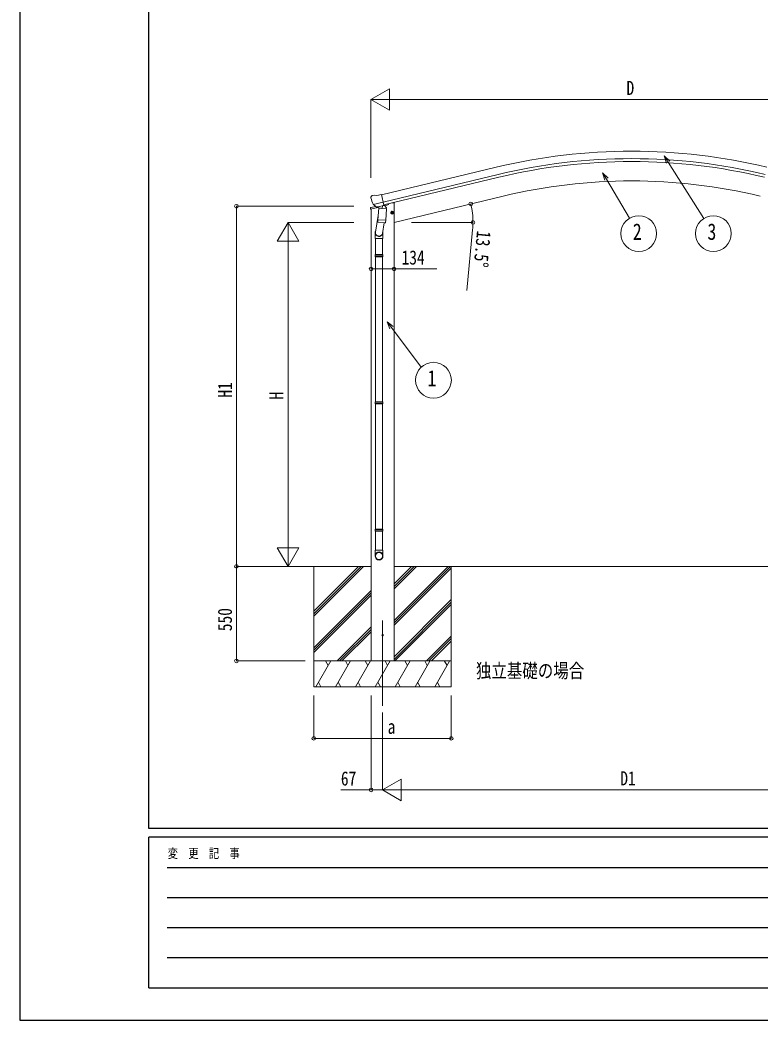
# Model space of a CAD drawing. Units: millimetres, scale not verified. Extents: x -10512 to 10512, y -7425 to 7425.
# Drawn here: x -10512 to -6206, y -7425 to -1611 of the extents above; entities that cross this region are included whole.
import ezdxf
from ezdxf.enums import TextEntityAlignment as Align

# ---------------------------------------------------------------- set-up
doc = ezdxf.new("R2010")
doc.units = ezdxf.units.MM
doc.header["$LTSCALE"] = 30
doc.layers.add('0-2_USER1', color=92, linetype='Continuous')
doc.layers.add('0-7_YKK_ZWAK', color=134, linetype='Continuous')
for name, color, linetype, lineweight in [('0-3_YKK_12', 40, 'Continuous', 18), ('0-4_YKK_13', 120, 'Continuous', 18), ('0-5_YKK_A1', 120, 'Continuous', 18), ('0-6_YKK_D', 200, 'Continuous', 18)]:
    doc.layers.add(name, color=color, linetype=linetype, lineweight=lineweight)
doc.styles.add('ＭＳ ゴシック', font='')
doc.styles.get('ＭＳ ゴシック').set_extended_font_data('MS Gothic')

msp = doc.modelspace()

# ---------------------------------------------------------------- linework, layer by layer
at = {"layer": '0-3_YKK_12'}
msp.add_line((-8402.71, -5102.66), (-8402.71, -5597.95), dxfattribs=at)
at = {"layer": '0-4_YKK_13'}
for p, q in [((-8470.61, -2642.93), (-8470.34, -2644.08)), ((-8466.39, -2634.36), (-8470.25, -2640.65)), ((-8463.3, -2632.11), (-8450.11, -2628.94)), ((-8456.56, -2683.24), (-8399.05, -2669.43)), ((-8435.56, -2631.62), (-8448.82, -2628.92)), ((-8435.56, -2631.62), (-8409.62, -2625.39)), ((-8472.19, -2710.35), (-8431.14, -2700.49)), ((-8472.19, -2703.46), (-8472.19, -2710.35)), ((-8444.02, -2694.33), (-8469.89, -2700.54)), ((-8439.71, -2698.15), (-8456.08, -2683.66)), ((-8437, -2698.72), (-8429.48, -2696.91)), ((-8436.16, -2698.61), (-8434.63, -2698.24)), ((-8434.63, -2698.24), (-8397.93, -2689.43)), ((-8432.79, -2698.47), (-8432.84, -2699.21)), ((-8432.09, -2700.25), (-8406.27, -2706.69)), ((-8425.17, -2705.6), (-8429.85, -2772.44)), ((-8379.48, -2708.79), (-8425.17, -2705.6)), ((-8423.4, -2702.42), (-8423.63, -2705.71)), ((-8403.88, -2691.25), (-8404.9, -2705.86)), ((-8397.93, -2689.43), (-8396.4, -2689.06)), ((-8394.84, -2686.96), (-8393.9, -2687.03)), ((-8393.9, -2687.03), (-8380.59, -2702.34)), ((-8390.65, -2690.77), (-8371.47, -2686.17)), ((-8384.16, -2775.63), (-8379.48, -2708.79)), ((-8380.59, -2702.34), (-8381.03, -2708.69)), ((-8367.64, -2679.07), (-8367.64, -2681.3)), ((-8356.31, -2733.43), (-8336.87, -2728.76)), ((-8351.76, -2725.65), (-8353.89, -2732.85)), ((-8344.46, -2723.9), (-8351.76, -2725.65)), ((-8344.26, -2740.82), (-8348.92, -2721.37)), ((-8339.29, -2729.35), (-8344.46, -2723.9)), ((-8341.42, -2736.54), (-8339.29, -2729.35)), ((-8428.11, -2747.67), (-8444.03, -2843.84)), ((-8430.7, -2784.9), (-8429.83, -2772.44)), ((-8430.31, -2786.26), (-8430.31, -2786.26)), ((-8384.16, -2775.63), (-8429.85, -2772.44)), ((-8428.86, -2787.04), (-8387.16, -2789.96)), ((-8392.59, -2789.58), (-8403.32, -2853.16)), ((-8384.17, -2775.63), (-8385.06, -2788.33)), ((-8446.18, -2881), (-8446.18, -2846.65)), ((-8400.18, -2846.35), (-8400.18, -2881)), ((-8400.18, -2881), (-8446.18, -2881)), ((-8444.18, -2881), (-8444.18, -2975)), ((-8402.18, -2881), (-8402.18, -2975)), ((-8446.18, -2977), (-8445.18, -2975)), ((-8400.18, -2977), (-8446.18, -2977)), ((-8400.18, -2985), (-8446.18, -2985)), ((-8401.18, -2975), (-8445.18, -2975)), ((-8401.18, -2987), (-8445.18, -2987)), ((-8444.18, -2987), (-8444.18, -3831.19)), ((-8402.18, -2987), (-8402.18, -3831.19)), ((-8400.18, -2977), (-8401.18, -2975)), ((-8400.18, -2985), (-8401.18, -2987)), ((-8400.18, -2977), (-8400.18, -2985)), ((-8446.18, -3833.19), (-8445.18, -3831.19)), ((-8400.18, -3833.19), (-8446.18, -3833.19)), ((-8401.18, -3831.19), (-8445.18, -3831.19)), ((-8400.18, -3833.19), (-8401.18, -3831.19)), ((-8400.18, -3833.19), (-8400.18, -3841.19)), ((-8400.18, -3841.19), (-8446.18, -3841.19)), ((-8401.18, -3843.19), (-8445.18, -3843.19)), ((-8444.18, -3843.19), (-8444.18, -4571.38)), ((-8402.18, -3843.19), (-8402.18, -4571.38)), ((-8400.18, -3841.19), (-8401.18, -3843.19)), ((-8446.18, -4573.38), (-8445.18, -4571.38)), ((-8400.18, -4573.38), (-8446.18, -4573.38)), ((-8400.18, -4581.38), (-8446.18, -4581.38)), ((-8401.18, -4571.38), (-8445.18, -4571.38)), ((-8401.18, -4583.38), (-8445.18, -4583.38)), ((-8444.18, -4583.38), (-8444.18, -4693.38)), ((-8402.18, -4583.38), (-8402.18, -4693.38)), ((-8400.18, -4573.38), (-8401.18, -4571.38)), ((-8400.18, -4581.38), (-8401.18, -4583.38)), ((-8400.18, -4573.38), (-8400.18, -4581.38)), ((-8446.18, -4727.52), (-8446.18, -4693.38)), ((-8400.18, -4693.38), (-8446.18, -4693.38)), ((-8400.18, -4727.52), (-8400.18, -4693.38))]:
    msp.add_line(p, q, dxfattribs=at)
for points in [[(-8404.2, -2690.84), (-8394.47, -2688.51), (-8409.62, -2625.39)], [(-8456.83, -2682.66), (-8456.24, -2683.51), (-8456.08, -2683.66)], [(-8404.2, -2690.84), (-8404.43, -2690.99), (-8429.2, -2696.94), (-8429.48, -2696.91)], [(-8353.89, -2732.85), (-8348.72, -2738.29), (-8341.42, -2736.54)], [(-8446.18, -2977), (-8446.18, -2985), (-8445.18, -2987)], [(-8446.18, -3833.19), (-8446.18, -3841.19), (-8445.18, -3843.19)], [(-8446.18, -4573.38), (-8446.18, -4581.38), (-8445.18, -4583.38)]]:
    msp.add_lwpolyline(points, dxfattribs=at)
for centre, radius in [((-8346.59, -2731.1), 8.5), ((-8346.59, -2731.1), 7.7), ((-8346.59, -2731.1), 6.5), ((-8402.71, -5187.5), 4.5)]:
    msp.add_circle(centre, radius, dxfattribs=at)
for centre, radius, start, end in [((-8273.53, -2596.83), 202.4, 193.5, 205.09125), ((-8462.13, -2636.97), 5, 103.5, 148.5), ((-8449.41, -2631.86), 3, 78.5, 103.5), ((-8469.19, -2703.46), 3, 103.5, 180), ((-8436.28, -2698.12), 0.5, 248.23754, 283.5), ((-8433.29, -2698.44), 0.5, 356, 103.5), ((-8431.85, -2699.28), 1, 176, 256), ((-8405.92, -2705.72), 1.03, 250.03897, 351.96569), ((-8403.28, -2691.34), 0.604, 100.59842, 172.20595), ((-8396.51, -2688.58), 0.5, 283.5, 318.76246), ((-8372.64, -2681.3), 5, 283.5, 0), ((-8428.76, -2785.07), 1.95, 175.04017, 217.47766), ((-8428.72, -2785.04), 2, 217.40962, 266), ((-8387.02, -2787.96), 2, 266, 349.46843), ((-8416.18, -2846.65), 30, 177.45142, 180)]:
    msp.add_arc(centre, radius, start, end, dxfattribs=at)
for centre, major_axis, ratio, start_param, end_param in [((-8467.69, -2642.22), (-1.57, -2.57), 0.99628, 4.712389, 5.4996506), ((-8437.72, -2695.89), (-0.73, -2.92), 0.997631, 5.8041905, 6.6006116), ((-8437.66, -2695.67), (2.63, 3.16), 0.650902, 4.0958226, 4.1686332), ((-8437.69, -2695.79), (-0.73, -2.92), 0.997631, 0.3902369, 0.4789948), ((-8423.18, -2846.35), (23, 0), 0.996195, 2.5560258, 6.5663028), ((-8423.18, -2846.35), (21, 0), 0.996195, 2.9349147, 5.9512394), ((-8423.18, -4725.77), (-23, 0), 0.996195, 3.1415927, 6.2831853), ((-8423.18, -4727.52), (-23, 0), 0.996195, 3.1415927, 6.2831853), ((-8423.18, -4727.52), (0, -23.43), 0.981806, 4.712389, 7.8539816)]:
    msp.add_ellipse(centre, major_axis=major_axis, ratio=ratio, start_param=start_param, end_param=end_param, dxfattribs=at)
msp.add_ellipse((-8423.18, -4727.52), major_axis=(21, 0), ratio=0.996195, dxfattribs=at)
at = {"layer": '0-5_YKK_A1'}
for p, q in [((-8409.16, -2627.34), (-7740.74, -2466.86)), ((-8399.08, -2669.31), (-7730.66, -2508.84)), ((-8395.15, -2685.68), (-7726.73, -2525.21)), ((-7700.35, -2635.08), (-8335.71, -2787.62)), ((-8469.71, -5337.5), (-8469.71, -2709.75)), ((-8348.47, -2674.47), (-8335.71, -2674.47)), ((-8335.71, -5337.5), (-8335.71, -2674.47)), ((-9076.55, -4787.5), (-8469.71, -4787.5)), ((-8802.71, -5048.48), (-8541.73, -4787.5)), ((-8802.71, -5062.62), (-8527.59, -4787.5)), ((-8802.71, -5076.76), (-8513.45, -4787.5)), ((-8802.71, -4787.5), (-8802.71, -5487.5)), ((-8335.71, -4787.5), (-5570.94, -4787.5)), ((-8335.71, -5101.98), (-8021.23, -4787.5)), ((-8335.71, -5116.12), (-8007.09, -4787.5)), ((-8335.71, -4918.13), (-8205.08, -4787.5)), ((-8335.71, -4903.99), (-8219.22, -4787.5)), ((-8335.71, -4889.85), (-8233.36, -4787.5)), ((-8335.71, -5130.26), (-8002.71, -4797.26)), ((-8002.71, -4787.5), (-8002.71, -5487.5)), ((-8802.71, -5260.61), (-8469.71, -4927.61)), ((-8802.71, -5274.75), (-8469.71, -4941.75)), ((-8802.71, -5288.89), (-8469.71, -4955.9)), ((-8335.71, -5314.11), (-8002.71, -4981.11)), ((-8335.71, -5328.25), (-8002.71, -4995.25)), ((-8330.82, -5337.5), (-8002.71, -5009.39)), ((-8667.47, -5337.5), (-8469.71, -5139.74)), ((-8652.71, -5336.88), (-8469.71, -5153.88)), ((-8639.19, -5337.5), (-8469.71, -5168.03)), ((-8146.97, -5337.5), (-8002.71, -5193.24)), ((-8132.83, -5337.5), (-8002.71, -5207.38)), ((-8118.68, -5337.5), (-8002.71, -5221.53)), ((-8002.71, -5337.5), (-8802.71, -5337.5)), ((-8791.17, -5487.5), (-8704.56, -5337.5)), ((-8719.56, -5363.48), (-8734.57, -5337.5)), ((-8675.69, -5487.5), (-8589.09, -5337.5)), ((-8604.09, -5363.48), (-8619.09, -5337.5)), ((-8560.22, -5487.5), (-8473.62, -5337.5)), ((-8488.62, -5363.48), (-8503.62, -5337.5)), ((-8444.75, -5487.5), (-8358.15, -5337.5)), ((-8373.15, -5363.48), (-8388.15, -5337.5)), ((-8329.28, -5487.5), (-8242.68, -5337.5)), ((-8257.68, -5363.48), (-8272.68, -5337.5)), ((-8213.81, -5487.5), (-8127.71, -5338.37)), ((-8157.21, -5337.5), (-8142.21, -5363.48)), ((-8098.84, -5488.36), (-8012.74, -5339.23)), ((-8042.24, -5338.37), (-8027.24, -5364.35)), ((-8776.17, -5461.52), (-8761.17, -5487.5)), ((-8660.7, -5461.52), (-8645.7, -5487.5)), ((-8545.23, -5461.52), (-8530.23, -5487.5)), ((-8429.76, -5461.52), (-8414.76, -5487.5)), ((-8314.29, -5461.52), (-8299.29, -5487.5)), ((-8198.82, -5461.52), (-8183.82, -5487.5)), ((-8083.84, -5462.39), (-8068.85, -5488.36)), ((-8802.71, -5487.5), (-8002.71, -5487.5))]:
    msp.add_line(p, q, dxfattribs=at)
for radius in [3373, 3329.83, 3313, 3200]:
    msp.add_arc((-6953.33, -5746.67), radius, 76.5, 103.5, dxfattribs=at)
at = {"layer": '0-6_YKK_D'}
for p, q in [((-8470.21, -2073.67), (-8361.96, -2011.17)), ((-8361.96, -2136.17), (-8361.96, -2011.17)), ((-8470.21, -2528.9), (-8470.21, -2072.67)), ((-8470.21, -2073.67), (-8361.96, -2136.17)), ((-8470.21, -2073.67), (-8253.7, -2073.67)), ((-5561.44, -2073.67), (-8345.21, -2073.67)), ((-8570.21, -2693.69), (-9253.71, -2693.69)), ((-9252.71, -2693.69), (-9252.71, -4787.5)), ((-8952.71, -2787.74), (-9015.21, -2895.99)), ((-8570.21, -2787.74), (-8953.71, -2787.74)), ((-8952.71, -2787.74), (-8890.21, -2895.99)), ((-8952.71, -2787.74), (-8952.71, -3004.25)), ((-8234.71, -2787.62), (-7875.47, -2787.62)), ((-7878.44, -2830.07), (-7911.35, -3184.55)), ((-9015.21, -2895.99), (-8890.21, -2895.99)), ((-8952.71, -2912.74), (-8952.71, -4662.5)), ((-8952.71, -4787.5), (-8952.71, -4570.99)), ((-8952.71, -4787.5), (-9015.21, -4679.25)), ((-8890.21, -4679.25), (-9015.21, -4679.25)), ((-8952.71, -4787.5), (-8890.21, -4679.25)), ((-9096.34, -4787.5), (-9253.71, -4787.5)), ((-8852.71, -4787.5), (-9253.71, -4787.5)), ((-9252.71, -4787.5), (-9252.71, -5337.5)), ((-9094.34, -4787.5), (-8951.71, -4787.5)), ((-8852.71, -5337.5), (-9253.71, -5337.5)), ((-8802.71, -5537.5), (-8802.71, -5788.5)), ((-8469.71, -5537.5), (-8469.71, -6088.5)), ((-8002.71, -5537.5), (-8002.71, -5788.5)), ((-8402.71, -5636.34), (-8402.71, -6088.5)), ((-8402.71, -5636.34), (-8402.71, -6088.5)), ((-8002.71, -5787.5), (-8802.71, -5787.5)), ((-8402.71, -6087.5), (-8294.46, -6025)), ((-8294.46, -6150), (-8294.46, -6025)), ((-8402.71, -6087.5), (-8294.46, -6150)), ((-8402.71, -6087.5), (-8186.2, -6087.5)), ((-5628.94, -6087.5), (-8277.71, -6087.5))]:
    msp.add_line(p, q, dxfattribs=at)
for points in [[(-6750.68, -2442.97), (-6763.79, -2400.97), (-6731.43, -2430.78)], [(-6763.79, -2400.97), (-6741.05, -2436.87), (-6533.4, -2764.87)], [(-7110.05, -2542.67), (-7122.03, -2500.33), (-7090.49, -2531.01)], [(-7122.03, -2500.33), (-7100.27, -2536.84), (-6965.27, -2763.4)], [(-8469.71, -3058.57), (-8335.71, -3058.57), (-8087.21, -3058.57)], [(-8359.56, -3405.92), (-8376.02, -3365.12), (-8341.36, -3392.22)], [(-8376.02, -3365.12), (-8350.46, -3399.07), (-8177.27, -3629.17)], [(-8402.71, -6087.5), (-8469.71, -6087.5), (-8646.21, -6087.5)]]:
    msp.add_lwpolyline(points, dxfattribs=at)
for centre, radius in [((-7889.16, -2680.41), 10.62), ((-9252.71, -2693.69), 10.62), ((-7876.47, -2787.62), 10.62), ((-6912.03, -2852.74), 104), ((-6477.77, -2852.74), 104), ((-8469.71, -3058.57), 10.62), ((-8335.71, -3058.57), 10.62), ((-8106.43, -3705.31), 104), ((-9252.71, -4787.5), 10.62), ((-9252.71, -4787.5), 10.62), ((-9252.71, -5337.5), 10.62), ((-8802.71, -5787.5), 10.62), ((-8002.71, -5787.5), 10.62), ((-8469.71, -6087.5), 10.62)]:
    msp.add_circle(centre, radius, dxfattribs=at)
for start, end in [(360, 13.5), (354.69567, 360)]:
    msp.add_arc((-8335.71, -2787.62), 459.24, start, end, dxfattribs=at)
at = {"layer": '0-7_YKK_ZWAK'}
for p, q in [((-9762.45, -6312.5), (-9762.45, 6937.5)), ((9737.55, -6312.5), (-9762.45, -6312.5)), ((-3262.45, -6362.5), (-9762.45, -6362.5)), ((-9762.45, -7237.5), (-9762.45, -6362.5)), ((-9656.2, -6537.5), (-3387.45, -6537.5)), ((-9656.2, -6712.5), (-3387.45, -6712.5)), ((-9656.2, -6887.5), (-3387.45, -6887.5)), ((-9656.2, -7062.5), (-3387.45, -7062.5)), ((-9762.45, -7237.5), (-3262.45, -7237.5))]:
    msp.add_line(p, q, dxfattribs=at)
msp.add_lwpolyline([(-10512.5, -7425), (10512.5, -7425), (10512.5, 7425), (-10512.5, 7425)], close=True, dxfattribs=at)

# ---------------------------------------------------------------- texts
at = {"layer": '0-2_USER1', "style": 'ＭＳ ゴシック', "width": 0.8}
msp.add_text('独立基礎の場合', height=82.48, dxfattribs=at).set_placement((-7859.34, -5460.14), align=Align.BOTTOM_LEFT)
at = {"layer": '0-6_YKK_D', "style": 'ＭＳ ゴシック', "width": 0.8}
for s, height, p in [('D', 82.48, (-6983.33, -2072)), ('2', 95.31, (-6946.7, -2917.74)), ('3', 95.31, (-6512.43, -2917.74)), ('134', 82.48, (-8292.21, -3057.57)), ('1', 95.31, (-8141.09, -3770.31)), ('a', 82.48, (-8373.2, -5785.83)), ('67', 82.48, (-8645.21, -6086.5)), ('D1', 82.48, (-7019.33, -6085.83))]:
    msp.add_text(s, height=height, dxfattribs=at).set_placement(p, align=Align.BOTTOM_LEFT)
for s, rotation, p in [('13.5°', 264.696, (-7877.54, -2831.16)), ('H1', 90, (-9253.71, -3806.6)), ('H', 90, (-8954.38, -3817.62)), ('550', 90, (-9254.38, -5164.5))]:
    msp.add_text(s, height=82.48, rotation=rotation, dxfattribs=at).set_placement(p, align=Align.BOTTOM_LEFT)
at = {"layer": '0-7_YKK_ZWAK', "style": 'ＭＳ ゴシック', "width": 0.8}
msp.add_text('変  更  記  事', height=54.99, dxfattribs=at).set_placement((-9653.28, -6500), align=Align.BOTTOM_LEFT)

doc.saveas('drawing.dxf')
